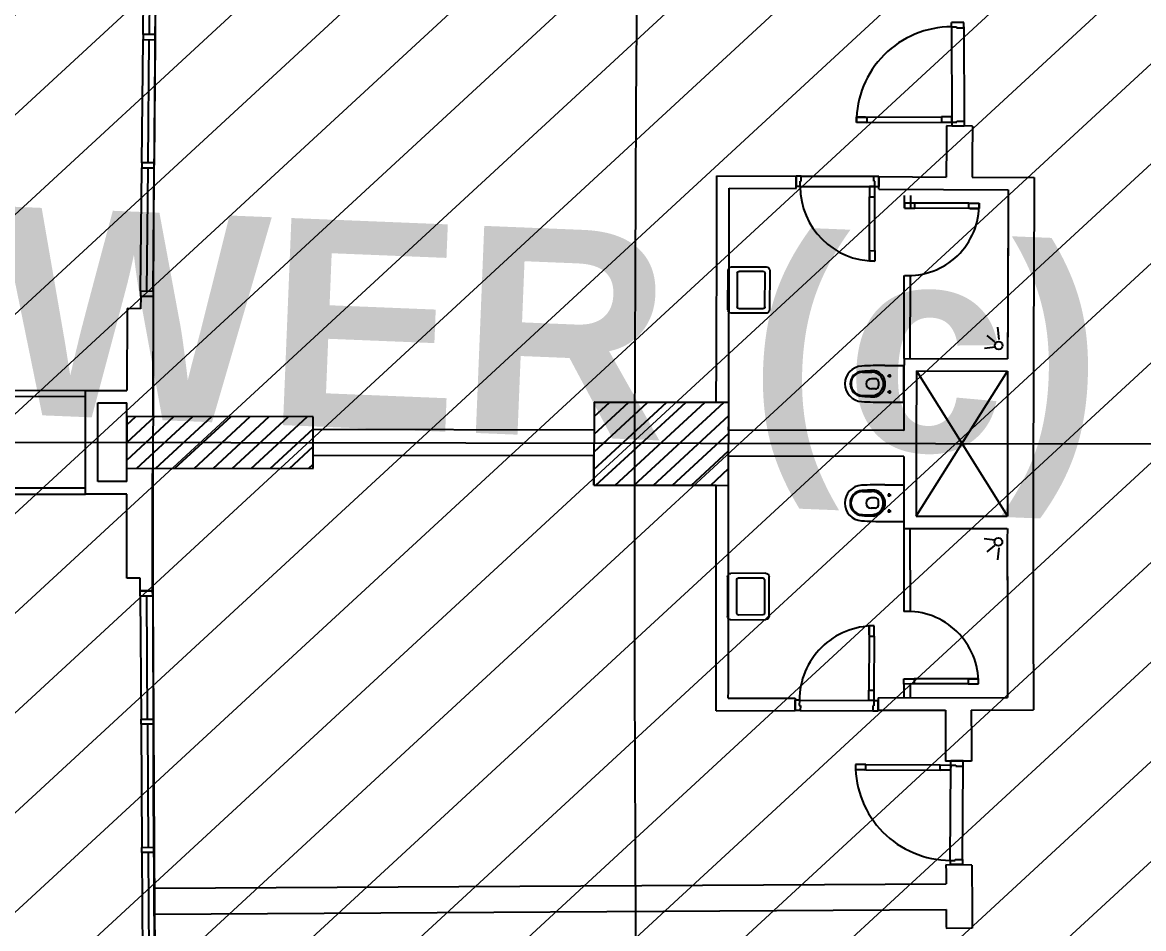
# Model space of a CAD drawing. Extents: x -678889171 to 586587, y -792238163 to 335485.
# Drawn here: x -678785252 to -678774428, y -792050115 to -792041371 of the extents above; entities that cross this region are included whole.
import ezdxf
from ezdxf.enums import TextEntityAlignment as Align

# ---------------------------------------------------------------- set-up
doc = ezdxf.new("R2010")
doc.units = 0
doc.header["$MEASUREMENT"] = 0
for name, color, linetype in [('A-FLOR-PATT', 252, 'Continuous'), ('A-SITE-PATT', 252, 'Continuous'), ('A-WALL', 252, 'Continuous')]:
    doc.layers.add(name, color=color, linetype=linetype)
doc.layers.add('BASEMENT3 LAYOUT$0$HATCH7', color=252, linetype='Continuous', lineweight=15)
doc.styles.add('BASEMENT3 LAYOUT$0$EN-SB', font='swissb.ttf')
doc.styles.add('Ground floor Towers$0$$Bas01-Rname$0$EN-SC', font='swissc.ttf')
doc.styles.add('Ground floor Towers$0$$Bas01-Rname$0$EN-SCL', font='swisscl.ttf')
doc.styles.add('Ground floor Towers$0$04-Ground Floor$0$V2-lower ground$0$LEVEL  FOR LICENSE LOWER GR$0$$LG- LEVEL$0$AR-SR', font='sarb.shx')

# ---------------------------------------------------------------- blocks, each defined once
blk = doc.blocks.new('A$C61C61320')
at = {"layer": 'BASEMENT3 LAYOUT$0$HATCH7'}
h = blk.add_hatch(dxfattribs=at)
h.set_pattern_fill('JIS_WOOD', color=256, scale=1000, style=0)
h.set_pattern_definition([(45, (-95575.72641586163, -175160.5677797335), (-499.9999991609842, 499.9999991609843), [])])
edge = h.paths.add_edge_path()
edge.add_line((-93671.42387769371, -154054.9431899884), (-93352.28011348587, -174711.9075518902))
edge.add_line((-93352.28011348587, -174711.9075518902), (-49398.28305342048, -174321.9428492732))
edge.add_arc((-49194.7644366367, -173977.2776182104), 400.2673467584944, 239.4389137010584, 436.7722825904112)
edge.add_line((-49103.17453308101, -173587.6300358392), (-49353.17453308101, -169321.0603725039))
edge.add_arc((765187.6152318742, -69570.4512780355), 820625.9088071947, 178.5717505264322, 186.9818142228341, ccw=False)
edge.add_line((-55183.34322072996, -49116.28952082794), (-86992.42594180122, -47875.38068783496))
edge.add_line((-86992.42594180116, -47875.38068783496), (-86999.8191618316, -136404.81269691))
edge.add_line((-86999.81916183163, -136404.81269691), (-87007.19406194473, -152784.6622732603))
edge.add_line((-87007.19406194473, -152784.6622732603), (-93671.42387769371, -154054.9431899884))
at = {"layer": 'BASEMENT3 LAYOUT$0$HATCH7', "style": 'BASEMENT3 LAYOUT$0$EN-SB'}
blk.add_text('TOWER (c)', height=2000, dxfattribs=at).set_placement((-78887.92252541962, -107748.5389761185))
blk = doc.blocks.new('2')
at = {"layer": 'BASEMENT3 LAYOUT$0$HATCH7', "style": 'BASEMENT3 LAYOUT$0$EN-SB'}
blk.add_text('TOWER (c)', height=2000, dxfattribs=at).set_placement((39032.93377617374, 124448.8217285129))
blk = doc.blocks.new('GR')
at = {"layer": 'A-FLOR-PATT'}
for p, q in [((14131.23720625443, 143323.6779106372), (14093.89867469189, 144511.0909954821)), ((14191.28070406781, 143325.5659805713), (14153.94145001855, 144512.979028337)), ((14251.17792279864, 143327.4494507544), (14213.8393912361, 144514.8625355993)), ((22043.80712841542, 143758.9750913879), (21923.92105760573, 143753.7472786731)), ((21925.66366184401, 143713.7852550698), (21923.92105760573, 143753.7472786731)), ((22045.98538371328, 143709.0225618838), (22043.80712841542, 143758.9750913879)), ((21925.66366184401, 143713.7852550698), (21975.61619134809, 143715.9635103677)), ((21925.66366184401, 143713.7852550698), (21965.74355932448, 142794.6587121948)), ((21975.61619134809, 143715.9635103677), (21976.05184240766, 143705.9730044669)), ((21976.05184240766, 143705.9730044669), (22045.98538371328, 143709.0225618838)), ((22045.54973265377, 143719.0130677847), (22085.62963013423, 142799.8865249096)), ((14251.1779347688, 143327.4494511133), (14131.23720715818, 143323.6778818922)), ((14131.23720715818, 143323.6778818922), (14132.80869327347, 143273.7026124359)), ((14252.74940891437, 143277.4741812806), (14251.1779347688, 143327.4494511133)), ((14132.80869327347, 143273.7026124359), (14252.74940891437, 143277.4741812806)), ((14170.1472239327, 142086.2895563185), (14132.80869237015, 143273.7026411633)), ((14230.19072174608, 142088.1776262526), (14192.85146769681, 143275.5906740183)), ((14290.08794047691, 142090.0610964357), (14252.74940891437, 143277.4741812806)), ((21044.43876115159, 142804.5313442184), (21144.34382015974, 142808.8878548141)), ((21044.43876115159, 142804.5313442184), (21131.35616248869, 142808.3215084367)), ((21131.35616248869, 142808.3215084367), (21044.43876115159, 142804.5313442184)), ((21046.61701644944, 142754.5788147143), (21044.43876115159, 142804.5313442184)), ((21144.34382015974, 142808.8878548141), (21863.66024501847, 142840.2547311032)), ((21144.34382015974, 142808.8878548141), (21146.52207545759, 142758.93532531)), ((21146.52207545759, 142758.93532531), (21865.83850031632, 142790.3022015991)), ((21876.64790268953, 142840.8210774806), (21863.66024501847, 142840.2547311032)), ((21863.66024501847, 142840.2547311032), (21865.83850031632, 142790.3022015991)), ((21865.83850031632, 142790.3022015991), (21965.74355932448, 142794.6587121948)), ((21963.56530402663, 142844.6112416989), (21876.64790268953, 142840.8210774806)), ((21965.74355932448, 142794.6587121948), (21963.56530402663, 142844.6112416989)), ((21965.74355932448, 142794.6587121948), (22015.69608882855, 142796.8369674927)), ((21965.74355932448, 142794.6587121948), (21967.48616356276, 142754.6966885915)), ((22015.26043776899, 142806.8274733935), (22085.1939790746, 142809.8770308105)), ((22015.69608882855, 142796.8369674927), (22015.26043776899, 142806.8274733935)), ((22085.1939790746, 142809.8770308105), (22087.37223437245, 142759.9245013064)), ((21146.52207545759, 142758.93532531), (21046.61701644944, 142754.5788147143)), ((22167.41075320031, 142763.4127859254), (21916.5298700944, 142756.6709809917)), ((22167.29628157906, 142763.409709783), (21916.5298700944, 142756.6709809917)), ((22087.37223437245, 142759.9245013064), (21967.48616356276, 142754.6966885915)), ((20534.78136965455, 142215.0894232923, -6.574195713362945e-08), (21234.16895871643, 142244.3639901685, -6.574195603003884e-08)), ((21234.16895871643, 142244.3639901685, -6.574195603003884e-08), (21284.12521507801, 142246.4550306597, -6.574195595121094e-08)), ((21236.25999920759, 142194.407733807, -6.57419560284136e-08), (21234.16895871643, 142244.3639901685, -6.574195603003884e-08)), ((21284.12521507801, 142246.4550306597, -6.574195595121094e-08), (21288.30729606032, 142146.5425179366, -6.574195594796045e-08)), ((21284.36061075831, 142240.8312816285, -6.574195595121094e-08), (21934.46521215799, 142263.4622913278, -6.574195595121094e-08)), ((21289.37923215109, 142120.9332988118, -6.57419572122744e-08), (21284.36061075831, 142240.8312816285, -6.574195721617507e-08)), ((22184.3138710548, 142272.1598569359, -6.574195595121094e-08), (22783.95065240688, 142293.0340143954, -6.574195595121094e-08)), ((19722.00904197598, 142186.4437362542, -6.574195595121094e-08), (20484.82511329297, 142212.9983828011, -6.574195595121094e-08)), ((20534.78136965456, 142215.0894232923, -6.574195713362945e-08), (20484.82511329298, 142212.9983828011, -6.574195721245735e-08)), ((20489.84373468576, 142093.1003999843, -6.574195595121094e-08), (20484.82511329297, 142212.9983828011, -6.574195595511163e-08)), ((20484.82511329298, 142212.9983828011, -6.574195721245735e-08), (20489.0071942753, 142113.085870078, -6.574195720920686e-08)), ((20526.88115887339, 142164.7149588325, -6.574195714776979e-08), (20536.8724101457, 142165.1331669307, -6.57419571320042e-08)), ((20528.97219936455, 142114.7587024709, -6.574195714614455e-08), (20526.88115887339, 142164.7149588325, -6.574195714776979e-08)), ((20528.97219936455, 142114.7587024709, -6.574195714614455e-08), (21248.34229097107, 142144.8696855436, -6.574195601102278e-08)), ((20536.8724101457, 142165.1331669307, -6.57419571320042e-08), (20534.78136965456, 142215.0894232923, -6.574195713362945e-08)), ((21248.34229097107, 142144.8696855436, -6.574195608702276e-08), (21198.3860346095, 142142.7786450525, -6.574195608702276e-08)), ((21198.3860346095, 142142.7786450525, -6.574195608702276e-08), (21202.02444506412, 142055.8547589833, -6.574195608702276e-08)), ((21246.25125047991, 142194.8259419052, -6.574195601264801e-08), (21236.25999920759, 142194.407733807, -6.57419560284136e-08)), ((21248.34229097106, 142144.8696855436, -6.574195601102278e-08), (21246.25125047991, 142194.8259419052, -6.574195601264801e-08)), ((21248.34229097106, 142144.8696855436, -6.574195601102278e-08), (21288.30729606032, 142146.5425179366, -6.574195594796045e-08)), ((21252.52437195339, 142044.9571728205, -6.574195608702276e-08), (21248.34229097107, 142144.8696855436, -6.574195608702276e-08)), ((21289.37923215109, 142120.9332988118, -6.574195595121094e-08), (22538.28862121274, 142164.4095031587, -6.574195595121094e-08)), ((14290.08795244706, 142090.0610967946), (14170.14722483644, 142086.2895275735)), ((14170.14722483644, 142086.2895275735), (14171.71871095174, 142036.3142581172)), ((14171.71871095174, 142036.3142581172), (14291.65942659263, 142040.0858269619)), ((14207.70645391845, 140848.8587264325), (14171.71871004841, 142036.3142868446)), ((14269.10073942435, 140850.7892719338), (14231.76148537508, 142038.2023196996)), ((14291.65942659263, 142040.0858269619), (14290.08795244706, 142090.0610967946)), ((14327.64717046263, 140852.6302665497), (14291.65942659263, 142040.0858269619)), ((19844.47746247153, 142070.6343378544, -6.574195595121094e-08), (20489.84373468576, 142093.1003999843, -6.574195595121094e-08)), ((20528.97219936455, 142114.7587024709, -6.574195714614455e-08), (20489.0071942753, 142113.085870078, -6.574195720920686e-08)), ((21202.02444506412, 142055.8547589833, -6.574195608702276e-08), (21202.56811559182, 142042.8661323293, -6.574195608702276e-08)), ((21202.56811559182, 142042.8661323293, -6.574195608702276e-08), (21252.52437195339, 142044.9571728205, -6.574195608702276e-08)), ((21224.31493669988, 141523.3210661691, -6.574195606969766e-08), (21202.56811559182, 142042.8661323293, -6.574195608660019e-08)), ((21274.27119306144, 141525.4121066602, -6.574195599086977e-08), (21252.52437195339, 142044.9571728205, -6.574195600777229e-08)), ((21544.74602433266, 141946.4357433683), (21540.23736502977, 142068.6125089203)), ((21604.70521161159, 141948.6484025944), (21600.20117397019, 142070.6999292198)), ((22162.48041019299, 142019.2658781043), (21642.83412044254, 142000.0894981443)), ((22162.48041019299, 142019.2658781043), (22262.41238899116, 142022.9536434812)), ((22164.32429288144, 141969.2998887052), (22162.48041019299, 142019.2658781043)), ((22262.41238899116, 142022.9536434812), (22264.25627167961, 141972.9876540821)), ((21642.83412044254, 142000.0894981443), (21542.90214164437, 141996.4017327674)), ((21542.90214164437, 141996.4017327674), (21544.74602433282, 141946.4357433683)), ((21602.86582744589, 141998.4924899104), (21543.38288643672, 141996.5415416659)), ((21544.74602433282, 141946.4357433683), (21631.68684588723, 141949.6440992462)), ((21631.68684588723, 141949.6440992462), (21644.67800313099, 141950.1235087452)), ((21644.67800313099, 141950.1235087452), (21642.83412044254, 142000.0894981443)), ((22164.32429288144, 141969.2998887052), (21644.67800313099, 141950.1235087452)), ((22264.25627167961, 141972.9876540821), (22164.32429288144, 141969.2998887052)), ((22264.25627167961, 141972.9876540821), (22177.3154501252, 141969.7792982042)), ((22177.3154501252, 141969.7792982042), (22264.25627167961, 141972.9876540821)), ((21224.31493669988, 141523.3210661691, -6.574195606644719e-08), (21274.27119306145, 141525.4121066602, -6.574195606644719e-08)), ((21228.49701768221, 141423.4085534459, -6.574195606644719e-08), (21224.31493669988, 141523.3210661691, -6.574195606644719e-08)), ((21228.49701768221, 141423.4085534459, -6.574195606644719e-08), (21224.85860722759, 141510.3324395151, -6.574195606644719e-08)), ((21224.85860722759, 141510.3324395151, -6.574195606644719e-08), (21228.49701768221, 141423.4085534459, -6.574195606644719e-08)), ((21274.27119306145, 141525.4121066602, -6.574195606644719e-08), (21278.45327404377, 141425.4995939371, -6.574195606644719e-08)), ((21278.45327404377, 141425.4995939371, -6.574195606644719e-08), (21228.49701768221, 141423.4085534459, -6.574195606644719e-08)), ((21598.23840819961, 140496.8858875295), (21568.72549011729, 141296.6342453147)), ((21658.19759547853, 140499.0985467556), (21628.68467739622, 141298.8469045408)), ((14207.70645391845, 140848.8587264325), (14327.64717046263, 140852.6302665498)), ((14207.70645391845, 140848.8587264325), (14209.27792896733, 140798.8834278723)), ((14327.64717046263, 140852.6302665498), (14329.2186455115, 140802.6549679896)), ((22509.30682728247, 140718.2429840002), (22492.01191480344, 140834.5654845807)), ((14209.27792896733, 140798.8834278723), (14329.2186455115, 140802.6549679896)), ((14329.24925873361, 140802.0636144041), (14210.24179367843, 140798.1843963635)), ((14210.24179367843, 140798.1843963635), (14214.84153519894, 140678.2757636101)), ((14329.24925873361, 140802.0636144041), (14369.81192951337, 139744.6532420285)), ((22468.06423686656, 140693.9380832762), (22392.71693965796, 140750.4884891368)), ((14214.84153519894, 140678.2757636101), (14083.97512636416, 140674.0154592417)), ((14083.97512636416, 140674.0154592417), (14114.19577469047, 139884.6958000197)), ((22473.1525506938, 140641.8960337219), (22369.75049790023, 140626.5221426494)), ((21598.23840819961, 140496.8858875295), (22597.478524907, 140535.8858012986)), ((21416.40325467451, 140422.4241223775), (21600.51341018861, 140429.423196782)), ((21613.99923847441, 140074.6794407617), (21600.51341018861, 140429.423196782)), ((21722.67802709745, 140381.6513488887), (22602.00911474295, 140415.9712646119)), ((21777.27785710088, 138982.7164474142), (22602.00911474295, 140415.9712646119)), ((21204.19305096014, 140348.5965585967), (21292.60839511479, 140352.4368323352)), ((21330.22139364309, 140291.1554728553), (21291.16352271459, 140289.670660983)), ((21446.92592076712, 140323.5122290157), (21481.90065727617, 140324.8418177199)), ((21463.74849466953, 140341.6643916223), (21465.07808337376, 140306.6896551133)), ((21722.67802709745, 140381.6513488887), (22658.86469004164, 139017.1244039101)), ((-9155, 138475), (35875, 140235)), ((21333.98982791337, 140192.0270768068), (21294.93195698487, 140190.5422649345)), ((21361.33938668304, 140262.3167747369), (21362.82852603179, 140223.1450698467)), ((21469.63667321685, 140186.7762727965), (21470.96626192108, 140151.8015362875)), ((21212.68625238691, 140125.1834977954), (21301.13797087417, 140128.0669472958)), ((21429.8890829603, 140067.6803663571), (21613.99923847441, 140074.6794407617)), ((21452.81409931444, 140168.6241101899), (21487.78883582349, 140169.9536988941)), ((19804.30554852118, 139999.2038247091), (18625.58156134439, 139953.2293426263)), ((19924.59239743711, 140003.92219471), (18625.59176958774, 139952.9676169744)), ((18630.91572369888, 139816.4685824389, 2.300588950060823e-08), (18773.2001507536, 139958.7577009599, 2.300588950060823e-08)), ((18630.91572369888, 139816.4685824389, 2.300588950060823e-08), (18773.2001507536, 139958.7577009599, 2.300588950060823e-08)), ((18637.5519212145, 139646.325389065, 2.300588950060823e-08), (18957.19091248891, 139965.9749196205, 2.300588950060823e-08)), ((18637.5519212145, 139646.325389065, 2.300588950060823e-08), (18957.19091248891, 139965.9749196205, 2.300588950060823e-08)), ((18644.18811873009, 139476.1821956911, 2.300588950060823e-08), (19141.1816742243, 139973.1921382812, 2.300588950060823e-08)), ((18644.18811873009, 139476.1821956911, 2.300588950060823e-08), (19141.1816742243, 139973.1921382812, 2.300588950060823e-08)), ((18650.82431624571, 139306.0390023173, 2.300588950060823e-08), (19325.1724359596, 139980.4093569418, 2.300588950060823e-08)), ((18650.82431624571, 139306.0390023173, 2.300588950060823e-08), (19325.1724359596, 139980.4093569418, 2.300588950060823e-08)), ((18675.88947636235, 139154.3253791926, 2.300588950060823e-08), (19509.16319769493, 139987.6265756025, 2.300588950060823e-08)), ((18675.88947636235, 139154.3253791926, 2.300588950060823e-08), (19509.16319769493, 139987.6265756025, 2.300588950060823e-08)), ((18859.88023809766, 139161.5425978532, 2.300588950060823e-08), (19693.15395943026, 139994.843794263, 2.300588950060823e-08)), ((18859.88023809766, 139161.5425978532, 2.300588950060823e-08), (19693.15395943026, 139994.843794263, 2.300588950060823e-08)), ((19043.87099983293, 139168.7598165137, 2.300588950060823e-08), (19877.14472116562, 140002.0610129236, 2.300588950060823e-08)), ((19043.87099983293, 139168.7598165137, 2.300588950060823e-08), (19877.14472116562, 140002.0610129236, 2.300588950060823e-08)), ((19955.77157246231, 139204.5300137089), (19924.59239743711, 140003.92219471)), ((5848.830453197472, 139575.0292568734), (13712.13436261727, 139868.8509882389)), ((13715.06162411174, 139868.9652380012), (14114.39801306254, 139884.5511662154)), ((13754.06150268519, 138869.7260226624), (13715.06162411174, 139868.9652380012)), ((18625.58156134439, 139953.2293426263), (18636.01451539714, 139685.7424098328)), ((18625.59176958774, 139952.9676169744), (18656.77094461289, 139153.5754359737)), ((19227.86176156817, 139175.9770351743, 2.300588950060823e-08), (19929.51724733697, 139877.6556562445, 2.300588950060823e-08)), ((19227.86176156817, 139175.9770351743, 2.300588950060823e-08), (19929.51724733697, 139877.6556562445, 2.300588950060823e-08)), ((5851.070861256885, 139515.0711000327), (13717.40180981779, 139809.0059403269)), ((13839.56508987851, 139753.7331912743), (14118.99269523891, 139764.6391310254)), ((13869.29022569681, 138994.314647322), (13839.56508987851, 139753.7331912743)), ((14148.63260290888, 139005.2173273658), (14118.99269523891, 139764.6391310254)), ((14369.81192951337, 139744.6532420285), (14373.75182645293, 139643.7067860701)), ((21624.80626969656, 139802.3936718696), (19934.49213675852, 139736.4214352418)), ((15921.54947795914, 139704.1166654692), (14122.91889035012, 139633.9168840086)), ((14122.91889035012, 139633.9168840086), (14142.41882964471, 139134.2972763397)), ((14126.03226614418, 139554.1472206611), (14209.16535080108, 139637.2830464196)), ((14126.03226614418, 139554.1472206611), (14209.16535080108, 139637.2830464196)), ((14132.67271612977, 139384.0082798975), (14393.11850805412, 139644.462659358)), ((14132.67271612977, 139384.0082798975), (14393.11850805412, 139644.462659358)), ((14139.31316611535, 139213.8693391338), (14577.07166530707, 139651.6422722963)), ((14139.31316611535, 139213.8693391338), (14577.07166530707, 139651.6422722963)), ((14240.33917092718, 139138.1190653195), (14761.02482256008, 139658.8218852348)), ((14240.33917092718, 139138.1190653195), (14761.02482256008, 139658.8218852348)), ((15921.54947795912, 139704.1166654692), (14373.75182645293, 139643.7067860701)), ((14424.29232818016, 139145.2986782579), (14944.97797981309, 139666.0014981731)), ((14424.29232818016, 139145.2986782579), (14944.97797981309, 139666.0014981731)), ((14608.24548543317, 139152.4782911962), (15128.93113706607, 139673.1811111115)), ((14608.24548543317, 139152.4782911962), (15128.93113706607, 139673.1811111115)), ((14792.1986426861, 139159.6579041345), (15312.88429431911, 139680.3607240499)), ((14792.1986426861, 139159.6579041345), (15312.88429431911, 139680.3607240499)), ((14976.15179993905, 139166.8375170729), (15496.83745157212, 139687.5403369883)), ((14976.15179993905, 139166.8375170729), (15496.83745157212, 139687.5403369883)), ((15160.104957192, 139174.0171300112), (15680.79060882513, 139694.7199499267)), ((15160.104957192, 139174.0171300112), (15680.79060882513, 139694.7199499267)), ((15344.0581144449, 139181.1967429495), (15864.74376607806, 139701.899562865)), ((15344.0581144449, 139181.1967429495), (15864.74376607806, 139701.899562865)), ((15941.04941725373, 139204.4970577999), (15921.54947795914, 139704.1166654692)), ((15926.39420214046, 139579.9870895676), (15921.54947795912, 139704.1166654692)), ((18636.01451539714, 139685.7424098328), (15926.39420214046, 139579.9870895676)), ((19411.85252330342, 139183.1942538348, 2.300588950060823e-08), (19936.15344485259, 139707.5124628706, 2.300588950060823e-08)), ((19411.85252330342, 139183.1942538348, 2.300588950060823e-08), (19936.15344485259, 139707.5124628706, 2.300588950060823e-08)), ((15528.01127169785, 139188.3763558878), (15926.13932172366, 139586.5175331714)), ((15528.01127169785, 139188.3763558878), (15926.13932172366, 139586.5175331714)), ((19595.84328503872, 139190.4114724954, 2.300588950060823e-08), (19942.78964236815, 139537.3692694968, 2.300588950060823e-08)), ((19595.84328503872, 139190.4114724954, 2.300588950060823e-08), (19942.78964236815, 139537.3692694968, 2.300588950060823e-08)), ((21634.55623933952, 139552.5838680496), (19944.24210640497, 139486.6116314222)), ((15711.96442895086, 139195.5559688262), (15932.77977170923, 139416.3785924077)), ((15711.96442895086, 139195.5559688262), (15932.77977170923, 139416.3785924077)), ((18645.75800759517, 139435.9323532013), (15936.14417178717, 139330.1772857486)), ((18656.76073583272, 139153.8371753887), (18645.5497635996, 139441.2714496227)), ((15941.04941725371, 139204.4970577999), (15936.14417178717, 139330.1772857486)), ((19779.83404677396, 139197.6286911559, 2.300588950060823e-08), (19949.4258398838, 139367.2260761229, 2.300588950060823e-08)), ((19779.83404677396, 139197.6286911559, 2.300588950060823e-08), (19949.4258398838, 139367.2260761229, 2.300588950060823e-08)), ((14142.41882964471, 139134.2972763397), (15941.04941725373, 139204.4970577999)), ((14395.01522216183, 139144.1560053497), (15941.04941725371, 139204.4970577999)), ((15895.91758620381, 139202.7355817645), (15939.4202216948, 139246.239651644)), ((15895.91758620381, 139202.7355817645), (15939.4202216948, 139246.239651644)), ((19835.54670910763, 139199.8140751526), (18656.76073583272, 139153.8371753887)), ((18656.77094461289, 139153.5754359737), (19955.77157246231, 139204.5300137089)), ((21249.19598420114, 139198.6688633207), (21337.60337149009, 139202.6881489679)), ((21461.25626988301, 139272.9259503281), (21645.35187656292, 139280.2977891152)), ((21645.35187656292, 139280.2977891152), (21659.55594788548, 138925.5820658129)), ((14397.25475779572, 139044.9437790022), (14395.01522216183, 139144.1560053497)), ((21375.34037291407, 139141.4830723687), (21336.28558843394, 139139.9191807569)), ((21408.08514315236, 139073.5388303607), (21406.5166935866, 139112.7074398071)), ((21491.9791461746, 139174.0760607672), (21526.95111889455, 139175.4764621652)), ((21510.16533323357, 139157.2902751063), (21508.76493183558, 139192.2622478262)), ((14148.63261156695, 139005.2171055324), (13869.29022569681, 138994.314647322)), ((14441.01096452354, 137963.8235114281), (14397.25475779572, 139044.9437790022)), ((21379.30951059069, 139042.3625096882), (21340.25472611055, 139040.7986180764)), ((21498.18092379431, 139019.2001815789), (21533.15289651425, 139020.6005829769)), ((21516.36711085328, 139002.414395918), (21514.96670945528, 139037.3863686379)), ((21777.27785710081, 138982.7164474142), (22656.60894474636, 139017.0363631374)), ((5852.478276170266, 138598.9925553627), (13751.55190529485, 138929.6735156954)), ((14153.39194577981, 138885.311496644), (13754.06150268519, 138869.7260226624)), ((14185.97584918015, 138073.8330006225), (14153.39194577981, 138885.311496644)), ((21258.14152586652, 138975.2734571651), (21346.58722475219, 138978.3359941849)), ((21475.46034120557, 138918.2102270258), (21659.55594788548, 138925.5820658129)), ((21662.19820906065, 138858.1335743736), (22661.43832576816, 138897.1334881427)), ((5854.987873560603, 138539.0450623297), (13754.06150268519, 138869.7260226623)), ((21662.19820906065, 138858.1335743736), (21695.10778854462, 138058.5177868281)), ((21722.1474572084, 138860.600890024), (21755.05703669238, 138060.9851024785)), ((22545.75303047081, 138781.7557186701), (22441.46727729523, 138789.0236436306)), ((22544.7363741979, 138729.4753947476), (22474.02584420708, 138667.2244144496)), ((22587.74783951205, 138708.4588937317), (22579.57176193314, 138591.1422713188)), ((14316.29886631951, 138078.9860718606), (14185.97584918015, 138073.8330006225)), ((14321.10464557434, 137959.0823243607), (14316.29886631951, 138078.9860718606)), ((14441.01096452354, 137963.8235114281), (14321.10464557434, 137959.0823243607)), ((14321.14047643308, 137958.2498156216), (14441.01096452353, 137963.8235114281)), ((14323.46284968575, 137908.3037789172), (14321.14047643308, 137958.2498156216)), ((14323.46284968575, 137908.3037789172), (14443.3333377762, 137913.8774747236)), ((14323.46284968575, 137908.3037789172), (14379.99215070498, 136721.64870528)), ((14384.82118721782, 137911.156797321), (14439.99976828515, 136724.4389327514)), ((14443.3333377762, 137913.8774747236), (14441.01096452353, 137963.8235114281)), ((14443.3333377762, 137913.8774747236), (14499.86263879548, 136727.2224010865)), ((21415.7623939797, 137907.4205068363, -6.574195606644719e-08), (21365.79512703773, 137905.6115750113, -6.574195606644719e-08)), ((21365.79512703773, 137905.6115750113, -6.574195606644719e-08), (21368.94266841321, 137818.6685305322, -6.574195606644719e-08)), ((21368.94266841321, 137818.6685305322, -6.574195606644719e-08), (21365.79512703773, 137905.6115750113, -6.574195606644719e-08)), ((21365.79512703773, 137905.6115750113, -6.574195606644719e-08), (21369.4129906877, 137805.6770411273, -6.574195606644719e-08)), ((21419.38025762968, 137807.4859729523, -6.574195606644719e-08), (21415.7623939797, 137907.4205068363, -6.574195606644719e-08)), ((21369.4129906877, 137805.6770411273, -6.574195606644719e-08), (21419.38025762968, 137807.4859729523, -6.574195606644719e-08)), ((21369.4129906877, 137805.6770411273, -6.574195606969766e-08), (21388.22588166758, 137286.0174649308, -6.574195608660019e-08)), ((21419.38025762967, 137807.4859729523, -6.574195599086977e-08), (21438.19314860956, 137287.8263967558, -6.574195600777229e-08)), ((21721.84706702009, 137408.8240030817), (21808.77347683431, 137412.4016107748)), ((21723.90316339541, 137358.866296292), (21721.84706702009, 137408.8240030817)), ((21823.81857697497, 137362.9784890426), (21723.90316339541, 137358.866296292)), ((21783.84739528229, 137361.4554938184), (21724.39334253498, 137358.7643821386)), ((21783.80978908411, 137361.3318577408), (21789.28522979228, 137228.2931224341)), ((21808.77347683431, 137412.4016107748), (21821.76248059965, 137412.9361958324)), ((22341.32263121332, 137434.3195981358), (21821.76248059965, 137412.9361958324)), ((21821.76248059965, 137412.9361958324), (21823.81857697497, 137362.9784890426)), ((22343.37872758864, 137384.3618913461), (21823.81857697497, 137362.9784890426)), ((22441.23804479287, 137438.4317908865), (22341.32263121332, 137434.3195981358)), ((22341.32263121332, 137434.3195981358), (22343.37872758864, 137384.3618913461)), ((22343.37872758864, 137384.3618913461), (22443.2941411682, 137388.4740840967)), ((22441.23804479287, 137438.4317908865), (22354.31163497866, 137434.8541831934)), ((22354.31163497866, 137434.8541831934), (22441.23804479287, 137438.4317908865)), ((22443.2941411682, 137388.4740840967), (22441.23804479287, 137438.4317908865)), ((21388.22588166758, 137286.0174649308, -6.574195608702276e-08), (21438.19314860956, 137287.8263967558, -6.574195608702276e-08)), ((21388.69620394208, 137273.0259755259, -6.574195608702276e-08), (21388.22588166758, 137286.0174649308, -6.574195608702276e-08)), ((21391.84374531756, 137186.0829310469, -6.574195608702276e-08), (21388.69620394208, 137273.0259755259, -6.574195608702276e-08)), ((21438.19314860956, 137287.8263967558, -6.574195608702276e-08), (21441.81101225954, 137187.8918628719, -6.574195608702276e-08)), ((21480.85750789851, 137214.953871842, -6.574195595121094e-08), (22729.35629171289, 137268.950438814, -6.574195595121094e-08)), ((21723.86564624274, 137358.7404966407), (21729.3411352161, 137225.7005886173)), ((20036.43078008637, 137152.4835790748, -6.574195595121094e-08), (20681.58487455567, 137180.3859741119, -6.574195595121094e-08)), ((20681.58487455567, 137180.3859741119, -6.574195595121094e-08), (20685.92641839151, 137060.4615652481, -6.574195595511163e-08)), ((20722.28236829511, 137161.843244592, -6.574195714614455e-08), (20682.30855474153, 137160.396099132, -6.574195720920686e-08)), ((20685.92641839151, 137060.4615652481, -6.574195721245735e-08), (20682.30855474153, 137160.396099132, -6.574195720920686e-08)), ((20722.28236829511, 137161.843244592, -6.574195714614455e-08), (21441.81101225954, 137187.8918628719, -6.574195601102278e-08)), ((20722.28236829511, 137161.843244592, -6.574195714614455e-08), (20724.0913001201, 137111.87597765, -6.574195714776979e-08)), ((21441.81101225954, 137187.8918628719, -6.574195608702276e-08), (21391.84374531756, 137186.0829310469, -6.574195608702276e-08)), ((21441.81101225953, 137187.8918628719, -6.574195601102278e-08), (21481.78482581312, 137189.3390083319, -6.574195594796045e-08)), ((21441.81101225953, 137187.8918628719, -6.574195601102278e-08), (21443.61994408452, 137137.9245959299, -6.574195601264801e-08)), ((21480.85750789851, 137214.953871842, -6.57419572122744e-08), (21485.19905173434, 137095.0294629783, -6.574195721617507e-08)), ((21485.4026894631, 137089.4044744479, -6.574195595121094e-08), (21481.78482581312, 137189.3390083319, -6.574195594796045e-08)), ((22384.85643345533, 137133.938920235, -6.574195595121094e-08), (22984.29607159507, 137159.8642018501, -6.574195595121094e-08)), ((19923.36113891283, 137027.4812310117, -6.574195595121094e-08), (20685.92641839151, 137060.4615652481, -6.574195595121094e-08)), ((20735.89368533349, 137062.2704970731, -6.574195713362945e-08), (20685.92641839151, 137060.4615652481, -6.574195721245735e-08)), ((20724.0913001201, 137111.87597765, -6.574195714776979e-08), (20734.08475350849, 137112.237764015, -6.57419571320042e-08)), ((20734.08475350849, 137112.237764015, -6.57419571320042e-08), (20735.89368533349, 137062.2704970731, -6.574195713362945e-08)), ((20735.89368533348, 137062.2704970731, -6.574195713362945e-08), (21435.43542252111, 137087.5955426229, -6.574195603003884e-08)), ((21443.61994408452, 137137.9245959299, -6.574195601264801e-08), (21433.62649069612, 137137.5628095649, -6.57419560284136e-08)), ((21433.62649069612, 137137.5628095649, -6.57419560284136e-08), (21435.43542252111, 137087.5955426229, -6.574195603003884e-08)), ((21435.43542252111, 137087.5955426229, -6.574195603003884e-08), (21485.4026894631, 137089.4044744479, -6.574195595121094e-08)), ((21485.19905173434, 137095.0294629783, -6.574195595121094e-08), (22135.08991756366, 137123.1367195621, -6.574195595121094e-08)), ((14379.99214936999, 136721.6487339907), (14499.86263879548, 136727.2224010865)), ((14382.31450932494, 136671.7027254406), (14379.99214936999, 136721.6487339907)), ((14499.86263879548, 136727.2224010865), (14502.18501071314, 136677.2763930927)), ((14502.18501071314, 136677.2763930927), (14382.31450932494, 136671.7027254406)), ((14382.31451066087, 136671.7026967125), (14437.49381490943, 135484.9848514002)), ((14442.32285142226, 136674.4929434411), (14497.50143248959, 135487.7750788715)), ((14502.18499875136, 136677.2763925189), (14557.36430299992, 135490.5585472066)), ((22406.2931922901, 136642.8629373111), (22155.65002499671, 136630.0304733662)), ((22406.17882913353, 136642.8570821302), (22155.65002499671, 136630.0304733662)), ((22326.22627076568, 136640.1023751682), (22206.29743321415, 136635.9703147252)), ((22207.67478669516, 136595.9940355413), (22206.29743321415, 136635.9703147252)), ((22327.94796261695, 136590.1320261883), (22326.22627076568, 136640.1023751682)), ((21388.16106342566, 136567.7582891806), (21288.22036546598, 136564.314905478)), ((21288.22036546598, 136564.314905478), (21289.94205731724, 136514.3445564982)), ((21289.94205731724, 136514.3445564982), (21389.88275527693, 136517.7879402007)), ((21289.94205731724, 136514.3445564982), (21376.89046454217, 136517.3403003194)), ((21376.89046454217, 136517.3403003194), (21289.94205731724, 136514.3445564982)), ((21388.16106342567, 136567.7582891806), (22107.73408873547, 136592.5506518388)), ((21389.88275527693, 136517.7879402007), (21388.16106342566, 136567.7582891806)), ((21389.88275527693, 136517.7879402007), (22109.45578058673, 136542.5803028589)), ((22107.73408873547, 136592.5506518388), (22207.67478669516, 136595.9940355413)), ((22109.45578058673, 136542.5803028589), (22107.73408873547, 136592.5506518388)), ((22122.44807132149, 136543.0279427402), (22109.45578058673, 136542.5803028589)), ((22209.39647854642, 136546.0236865614), (22122.44807132149, 136543.0279427402)), ((22207.67478669516, 136595.9940355413), (22257.64513567501, 136597.7157273926)), ((22207.67478669516, 136595.9940355413), (22209.39647854642, 136546.0236865614)), ((22239.35391675842, 135676.5396143121), (22207.67478669516, 136595.9940355413)), ((22257.64513567501, 136597.7157273926), (22257.98947404526, 136587.7216575966)), ((22257.98947404526, 136587.7216575966), (22327.94796261695, 136590.1320261883)), ((22359.28275431002, 135680.6716747551), (22327.60362424676, 136600.1260959843)), ((22451.30590259666, 135639.9095713818), (22201.32229759084, 135631.2965689819)), ((22451.18979451173, 135639.9055709626), (22201.32229759084, 135631.2965689819)), ((22239.35391675842, 135676.5396143121), (22289.32426573827, 135678.2613061634)), ((22239.35391675842, 135676.5396143121), (22240.73127023943, 135636.5633351282)), ((22360.66010779096, 135640.6953955713), (22240.73127023943, 135636.5633351282)), ((22288.97992736801, 135688.2553759594), (22358.9384159397, 135690.6657445511)), ((22289.32426573827, 135678.2613061634), (22288.97992736801, 135688.2553759594)), ((22358.9384159397, 135690.6657445511), (22360.66010779096, 135640.6953955713)), ((14437.49381357443, 135484.9848801108), (14557.36430299992, 135490.5585472066)), ((14439.81617352939, 135435.0388715607), (14437.49381357443, 135484.9848801108)), ((14559.68667491758, 135440.6125392128), (14439.81617352939, 135435.0388715607)), ((14439.81617486531, 135435.0388428326), (14494.99547911387, 134248.3209975203)), ((14499.82451562669, 135437.8290895613), (14555.00309669403, 134251.1112249917)), ((14557.36430299992, 135490.5585472066), (14559.68667491758, 135440.6125392128)), ((14559.6866629558, 135440.6125386391), (14614.86596720436, 134253.8946933267)), ((14574.86802107385, 135096.8599623641), (22209.76836368532, 135449.6178397501)), ((14586.40654609334, 134847.1263794395), (22221.30688870466, 135199.8842568254)), ((22479.36214889318, 135032.6753799083), (22229.64937102603, 135018.2007416776)), ((22479.24616659739, 135032.6686569773), (22229.64937102603, 135018.2007416776))]:
    blk.add_line(p, q, dxfattribs=at)
at = {"layer": 'A-FLOR-PATT', "extrusion": (-4.070218584326945e-17, -1.466574288086556e-18, -1)}
for p, q in [((19879.60037206125, 140899.350723753, -6.574195708727196e-08), (19866.26720318961, 141279.1007294984, -6.574195710151443e-08)), ((19898.59810056078, 141313.7845390236, -6.574195846831901e-08), (20233.67163504224, 141325.5490997928, -6.574197212379787e-08)), ((20207.31744860468, 141279.8922484644, -6.574197098416572e-08), (19972.76597446768, 141271.6570559259, -6.574196142533051e-08)), ((20236.03176211077, 140939.8223831133, -6.574197165416333e-08), (20224.65935336723, 141263.7267997789, -6.574197166631132e-08)), ((20268.35544456734, 141293.2182024214, -6.574197348808908e-08), (20281.68861343898, 140913.468196676, -6.57419734738466e-08)), ((19956.60052578209, 141254.3151511636, -6.574196074192822e-08), (19967.97293452563, 140930.4107344981, -6.574196072978022e-08)), ((20249.35771606775, 140878.7843871508, -6.574197210704203e-08), (19914.28418158629, 140867.0198263816, -6.574195845156315e-08)), ((19985.31483928813, 140914.2452858124, -6.574196141192583e-08), (20219.86631342513, 140922.4804783509, -6.574197097076104e-08))]:
    blk.add_line(p, q, dxfattribs=at)
at = {"layer": 'A-FLOR-PATT', "extrusion": (-4.069267597517869e-17, -1.710232306336659e-18, -1)}
for p, q in [((20347.18611446302, 138372.2644802626, -6.574197210704203e-08), (20012.21493256488, 138357.8774827393, -6.574195845156315e-08)), ((20398.42719626497, 137960.5720556739, -6.574197348808908e-08), (20382.12193240516, 138340.206061825, -6.57419734738466e-08)), ((19980.15651412739, 138322.941664797, -6.574195708727196e-08), (19996.46177798719, 137943.3076586459, -6.574195710151443e-08)), ((20084.58851003309, 137975.0584564768, -6.574196074192822e-08), (20070.68107909383, 138298.8639323119, -6.574196072978022e-08)), ((20086.71028831264, 138316.3318412829, -6.574196141192583e-08), (20321.19011564134, 138326.4027395493, -6.574197097076104e-08)), ((20338.65802461235, 138310.3735303306, -6.574197165416333e-08), (20352.56545555161, 137986.5680544955, -6.574197166631132e-08)), ((20031.39759592933, 137911.2492402082, -6.574195846831901e-08), (20366.36877782748, 137925.6362377316, -6.574197212379787e-08)), ((20336.53624633292, 137969.1001455246, -6.574197098416572e-08), (20102.05641900422, 137959.0292472582, -6.574196142533051e-08))]:
    blk.add_line(p, q, dxfattribs=at)
at = {"layer": 'A-FLOR-PATT'}
for centre, radius in [((22506.14853827662, 140660.2345271388), 38.2464158643079), ((21464.41328902165, 140324.1770233678), 7.5), ((21470.30146756897, 140169.288904542), 7.5), ((21509.46513253457, 139174.7762614662), 7.499999999999999), ((21515.66691015428, 139019.9003822779), 7.499999999999999), ((22580.077954693, 138766.0447316066), 38.2464158643079)]:
    blk.add_circle(centre, radius, dxfattribs=at)
for centre, radius, start, end in [((632160.654919429, 163506.251165366), 618245.8226879981, 171.0764646735087, 189.9103746877842), ((632160.654919429, 163506.251165366), 613595.8226879981, 171.0737824436527, 189.9862451256833), ((21965.74355932448, 142794.6587121948), 919.9999999997044, 92.4968869450641, 182.4968869457161), ((631560.8360456419, 163487.3567105142), 609995.822687998, 181.9475678457673, 181.9526409854284), ((631560.8360456419, 163487.3567105142), 609995.8226879978, 181.9475678457673, 181.9526409854284), ((632160.654918966, 163506.2511841295), 610595.8226879981, 181.9474270547917, 181.9937375340511), ((632160.654918966, 163506.2511841295), 610345.8226879981, 181.9475942229321, 181.9937375340511), ((632160.654918966, 163506.2511841295), 609745.822687998, 181.9937375340511, 182.2350952826589), ((-750237.7983147538, 112120.9728423087), 770546.58359173, 2.073403072697782, 2.236155507262211), ((632160.654918966, 163506.2511841295), 609995.822687998, 182.0050089112142, 182.1525393046776), ((632162.7055410204, 163506.324294532), 609997.8746125082, 182.0050090352746, 182.1580737855205), ((-533767.9456654675, 119552.7362710314), 554070.1857841982, 2.087634243738056, 2.329192189278233), ((21248.34229097107, 142144.8696855436, -6.574195601102278e-08), 719.9999999997043, 182.396854920723, 272.3968549204886), ((21576.44130123893, 141983.937567908, -3.542665270695287e-08), 687.0797532929838, 269.3962794201776, 3.255312937833559), ((21209.04396722129, 140236.9130016679), 171.4999999999923, 95.38524754208578, 268.9689327868157), ((21568.35624944314, 136425.3113784852), 4000.000000000644, 92.1770901644376, 95.38524754207214), ((632160.6549194291, 163506.251165366), 610995.8226915476, 182.1582002329783, 182.2233734785833), ((462874.9875430916, 156952.0862722722), 440583.3366535808, 182.1509484032331, 182.2418251682036), ((21209.04396722131, 140236.9130016679), 120.5, 95.3852475449553, 268.9689327838118), ((21209.04396722131, 140236.9130016679), 111.7888557810301, 92.48704870251717, 271.8671316265243), ((21568.35624944402, 136425.3113784859), 3949, 93.80141220180376, 95.3852475449553), ((21293.04773984973, 140240.1064629588), 49.59999999999997, 92.17709016443683, 272.1770901644368), ((21297.48008667991, 140240.2749616772), 112.2676204798005, 271.8671316265243, 92.48704870251717), ((21313.17334670355, 140265.8429414533), 100, 58.45899327066792, 93.80141220180376), ((21331.36104110386, 140261.1771272761), 30, 2.177090164236449, 92.17709016443683), ((21297.48008667991, 140240.2749616772), 130, 305.8951870583836, 58.45899327066792), ((632160.6549194291, 163506.251165366), 610875.8226915476, 182.1694402775294, 182.2350952812906), ((21332.8501804526, 140222.005422386), 30, 272.1770901644368, 2.177090164236449), ((21277.93608819035, 144064.7931102494), 4000.000000000694, 268.9689327868221, 272.1770901644566), ((21277.9360881908, 144064.7931102487), 3949, 268.9689327838118, 270.5527681205012), ((21315.06921597308, 140215.9722348609), 100, 270.5527681205012, 305.8951870583836), ((632160.6549194291, 163506.251165366), 610875.8226915476, 182.2350952812906, 182.3007502850518), ((462879.1580104711, 156846.2846828178), 440583.3776989883, 182.2283653978456, 182.3192421552797), ((632160.6549197024, 163506.2511652591), 609745.822687998, 182.2350952809906, 182.4764530304945), ((632160.6549194291, 163506.251165366), 610995.8226915476, 182.2468170839982, 182.3119903296032), ((-533646.968188519, 116453.0999769425), 554070.1857841982, 2.14099837520956, 2.38255632132921), ((-750037.5583804337, 106990.5057206545), 770546.58359173, 2.234035058401265, 2.395695882585076), ((21254.2730228271, 139086.9953572612), 171.5000000000074, 95.50125777751384, 269.0849430222456), ((21254.27302282713, 139086.9953572611), 120.5, 95.50125778039994, 269.0849430192732), ((21621.30214393985, 135276.1290680481), 4000.000000000634, 92.29310039987776, 95.50125777751224), ((21621.30214393998, 135276.1290680488), 3949, 93.91742244373997, 95.50125778039994), ((21342.70215384756, 139090.5363722247), 112.2676204798005, 271.9831418618081, 92.6030589378322), ((21358.34361270068, 139116.1360746633), 99.99999999999999, 58.575003505913, 93.91742244373997), ((21342.70215384756, 139090.5363722247), 130, 306.0111972940902, 58.575003505913), ((21254.27302282713, 139086.9953572611), 111.7888557810301, 92.6030589378322, 271.9831418618081), ((21338.27015727225, 139090.3588994166), 49.59999999999996, 92.2931003999095, 272.2931003999095), ((21376.54071696951, 139111.5070957516), 30, 2.293100400101094, 92.2931003999095), ((21360.34045425553, 139066.2693089759), 99.99999999999999, 270.6687783625393, 306.0111972940902), ((21378.10916653526, 139072.3384863053), 30, 272.2931003999095, 2.293100400101094), ((21315.4144671474, 142915.0071093056), 4000.0000000006, 269.0849430222623, 272.2931003998968), ((21315.4144671486, 142915.007109305), 3949, 269.0849430192732, 270.6687783625393), ((590821.7154442524, 161753.18217514), 568619.7377256755, 182.3036622752189, 182.4678654472236), ((632160.6549197024, 163506.2511652591), 609995.822687998, 182.317651259056, 182.4651816540436), ((21756.36883530549, 137373.9066014544, -3.542665270695287e-08), 687.0797532929839, 1.21487762544826, 95.07391114427926), ((21441.81101225954, 137187.8918628719, -6.574195601102278e-08), 719.9999999997043, 92.07333564378929, 182.0733356444217), ((632160.6549197024, 163506.2511652591), 610595.8226879981, 182.4764530304945, 182.5227635093666), ((632160.6549197024, 163506.2511652591), 610345.8226879981, 182.4764530304945, 182.5225963412306), ((631561.1880408938, 163478.3380296364), 609995.822687998, 182.5175495801698, 182.5226227170498), ((631561.1880408938, 163478.3380296364), 609995.8226879978, 182.5175495801698, 182.5226227170498), ((22207.67478669516, 136595.9940355413), 919.9999999997044, 181.9733036188568, 271.9733036192806), ((632160.6549197024, 163506.2511652591), 610595.8226879981, 182.6165791613848, 182.6336454232019), ((632160.6549197024, 163506.2511652591), 610345.8226879981, 182.6168426585541, 182.6739071516234), ((632160.6549196859, 163506.2511656165), 610595.822687998, 182.6571043883361, 182.6741706503185)]:
    blk.add_arc(centre, radius, start, end, dxfattribs=at)
at = {"layer": 'A-FLOR-PATT', "extrusion": (-4.070218584326945e-17, -1.466574288086556e-18, -1)}
for centre, radius, start, end in [((-19899.77455663768, 141280.2771855753, 6.574094130471815e-08), 33.52800000000001, 357.9891491345437, 87.98914914120964), ((-19973.35420250613, 141254.903379202, 6.574094130471813e-08), 16.76400000000001, 357.9891491345437, 87.98914914120964), ((-20207.90567664313, 141263.1385717405, 6.574094130471815e-08), 16.76400000000001, 87.98914914120964, 177.9891491345437), ((-20234.84809111914, 141292.0417463445, 6.574094130471815e-08), 33.52800000000001, 87.98914914120964, 177.9891491345437), ((-20219.27808538667, 140939.2341550749, 6.574094130471813e-08), 16.76400000000001, 177.9891491345437, 267.9891491412096), ((-19913.10772550938, 140900.5271798299, 6.574094130471815e-08), 33.52800000000001, 267.9891491412096, 357.9891491345437), ((-19984.72661124967, 140930.9989625365, 6.574094130471813e-08), 16.76400000000001, 267.9891491412096, 357.9891491345437), ((-20248.18125999084, 140912.2917405991, 6.574094130471815e-08), 33.52800000000001, 177.9891491345437, 267.9891491412096)]:
    blk.add_arc(centre, radius, start, end, dxfattribs=at)
at = {"layer": 'A-FLOR-PATT', "extrusion": (-4.069267597517869e-17, -1.710232306336659e-18, -1)}
for centre, radius, start, end in [((-20013.6536323172, 138324.3803645493, 6.574090747687345e-08), 33.52800000000001, 357.5406602929992, 87.54066029299923), ((-20348.62481421535, 138338.7673620727, 6.574090747687345e-08), 33.52800000000001, 87.54066029299923, 177.5406602929992), ((-20087.4296381888, 138299.583282188, 6.574090747687345e-08), 16.76400000000001, 357.5406602929992, 87.54066029299923), ((-20321.9094655175, 138309.6541804544, 6.574090747687345e-08), 16.76400000000001, 87.54066029299923, 177.5406602929992), ((-20029.95889617701, 137944.7463583982, 6.574090747687345e-08), 33.52800000000001, 267.5406602929992, 357.5406602929992), ((-20101.33706912806, 137975.7778063529, 6.574090747687343e-08), 16.76400000000001, 267.5406602929992, 357.5406602929992), ((-20335.81689645676, 137985.8487046193, 6.574090747687345e-08), 16.76400000000001, 177.5406602929992, 267.5406602929992), ((-20364.93007807515, 137959.1333559216, 6.574090747687345e-08), 33.52800000000001, 177.5406602929992, 267.5406602929992)]:
    blk.add_arc(centre, radius, start, end, dxfattribs=at)
at = {"layer": 'A-FLOR-PATT', "style": 'Ground floor Towers$0$04-Ground Floor$0$V2-lower ground$0$LEVEL  FOR LICENSE LOWER GR$0$$LG- LEVEL$0$AR-SR', "flags": 12}
for tag, p in [('L', (30296.07288644527, 72859.53473235783)), ('P', (30237.50458115668, 72203.99769414036))]:
    blk.add_attdef(tag, text='', height=500, dxfattribs=at).set_placement(p, align=Align.RIGHT)
at = {"layer": 'A-FLOR-PATT'}
for tag, p, height, style in [('N', (85492.25876324323, 56633.4995742733), 250, 'Ground floor Towers$0$$Bas01-Rname$0$EN-SC'), ('N', (89389.48149106537, 56633.4995742733), 250, 'Ground floor Towers$0$$Bas01-Rname$0$EN-SC'), ('N', (94597.61363499537, 56633.4995742733), 250, 'Ground floor Towers$0$$Bas01-Rname$0$EN-SC'), ('AN', (85922.66280553787, 56313.08159666645), 200, 'Ground floor Towers$0$$Bas01-Rname$0$EN-SCL'), ('AN', (89819.88553336001, 56313.08159666645), 200, 'Ground floor Towers$0$$Bas01-Rname$0$EN-SCL'), ('AN', (95028.01767729002, 56313.08159666645), 200, 'Ground floor Towers$0$$Bas01-Rname$0$EN-SCL'), ('SN', (85299.47460008037, 56025.08594095582), 200, 'Ground floor Towers$0$$Bas01-Rname$0$EN-SCL'), ('F', (85927.04975899268, 56008.67972904726), 200, 'Ground floor Towers$0$$Bas01-Rname$0$EN-SCL'), ('SN', (89196.69732790251, 56025.08594095582), 200, 'Ground floor Towers$0$$Bas01-Rname$0$EN-SCL'), ('F', (89824.27248681482, 56008.67972904726), 200, 'Ground floor Towers$0$$Bas01-Rname$0$EN-SCL'), ('SN', (94404.82947183252, 56025.08594095582), 200, 'Ground floor Towers$0$$Bas01-Rname$0$EN-SCL'), ('F', (95032.40463074483, 56008.67972904726), 200, 'Ground floor Towers$0$$Bas01-Rname$0$EN-SCL')]:
    blk.add_attdef(tag, p, '', height=height, dxfattribs=dict(at, style=style))
at = {"layer": 'A-FLOR-PATT', "style": 'Ground floor Towers$0$$Bas01-Rname$0$EN-SCL', "width": 0.8}
for p in [(85305.16036184286, 56295.1433535593), (89202.383089665, 56295.1433535593), (94410.51523359501, 56295.1433535593)]:
    blk.add_attdef('FN', p, '', height=250, dxfattribs=at)

msp = doc.modelspace()

# ---------------------------------------------------------------- block references
at = {"layer": 'A-SITE-PATT', "rotation": 357.6731745000001}
for name, p in [('2', (-678833487.1858103, -792167746.3685482, -212772)), ('A$C61C61320', (-678706236.4347705, -791940527.995869, -212772))]:
    msp.add_blockref(name, p, dxfattribs=at)

# ---------------------------------------------------------------- next in the draw order: block references
at = {"layer": 'A-WALL', "rotation": 357.6731745000001}
msp.add_blockref('GR', (-678804025.0995113, -792184118.4910543, -212772), dxfattribs=at)

doc.saveas('drawing.dxf')
